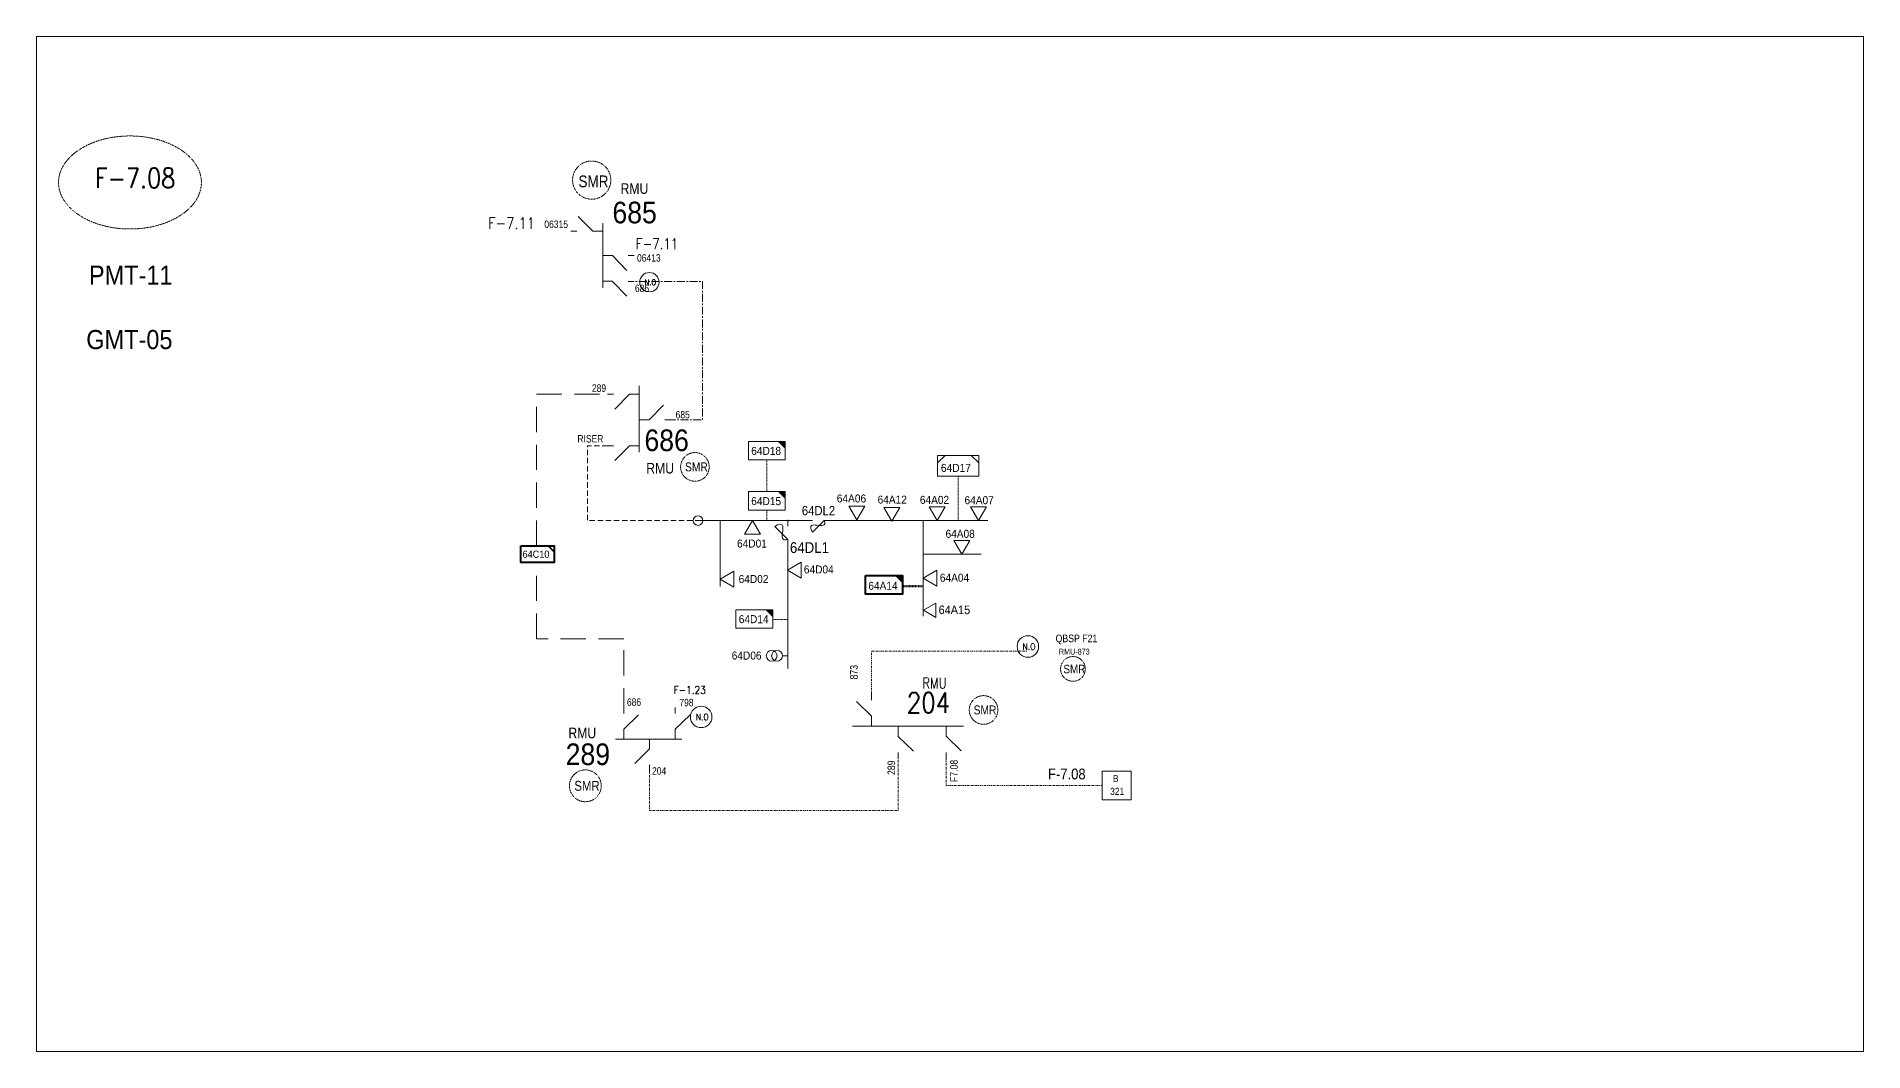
# Model space of a CAD drawing. Header units: metres. Extents: x 65984 to 144644, y -19036 to 23726.
# Drawn here: x 99724 to 100569, y 9234 to 9704 of the extents above; entities that cross this region are included whole.
import ezdxf
from ezdxf.enums import TextEntityAlignment as Align

# ---------------------------------------------------------------- set-up
doc = ezdxf.new("R2010")
doc.units = ezdxf.units.M
doc.header["$MEASUREMENT"] = 0
for name, pattern in [('( Center )', [2, 1.25, -0.25, 0.25, -0.25]), ('( Hidden )', [0.375, 0.25, -0.125]), ('DGN Style 3', [0.013877, 0, -0.013877]), ('DGN Style 7', [2, 0.9, -0.4, 0.3, -0.4]), ('HIDDEN2', [2381.25, 1587.5, -793.75])]:
    doc.linetypes.add(name, pattern=pattern)
doc.layers.get('0').update_dxf_attribs({"color": 95, "lineweight": 40})
for name, color, linetype, lineweight in [('d_eos', 111, 'Continuous', 40), ('d_eos no', 121, 'Continuous', 40), ('d_fco', 5, 'Continuous', 40), ('d_fco text', 95, 'Continuous', 40), ('d_oh branch', 94, 'Continuous', 40), ('d_switch', 95, 'Continuous', 40), ('d_tf', 1, 'Continuous', 40), ('d_tf no', 6, 'Continuous', 40), ('d_tf_200', 1, 'Continuous', 40), ('d_ug cable', 95, 'Continuous', 40), ('d_ug main line', 95, 'Continuous', 40), ('d_unit sub', 7, 'Continuous', 40), ('fedr no', 95, 'Continuous', 40), ('GRID STATION  04', 7, 'Continuous', 40), ('Level 37', 7, 'Continuous', 0), ('O H MAIN FEEDER', 4, 'Continuous', 100), ('SW N O', 114, 'Continuous', 30)]:
    doc.layers.add(name, color=color, linetype=linetype, lineweight=lineweight)
doc.styles.add('NASKHF', font='naskhf.shx', dxfattribs={"height": 8})
doc.styles.add('Style-Arial', font='arial.ttf')
doc.styles.add('Style-ENGINEERING', font='ENGINEERING.shx')
doc.styles.add('Style-msdefault', font='msdefault.shx')
doc.styles.add('Style-STANDARD', font='STANDARD.shx')

# ---------------------------------------------------------------- blocks, each defined once
blk = doc.blocks.new('*U1160')
at = {"layer": 'd_eos', "color": 2, "linetype": 'Continuous', "lineweight": 13, "ltscale": 0.638341}
for p, q in [((0, -13.64), (0, 17.59)), ((-12.1, 13.71), (-14.92, 13.71)), ((-4.65, 13.71), (-11.45, 6.71)), ((0, 13.71), (-4.65, 13.71)), ((0, 1.57), (4.65, 1.57)), ((4.65, 1.57), (11.44, 8.57)), ((12.09, 1.57), (14.91, 1.57)), ((-12.1, -10.57), (-14.92, -10.57)), ((-4.65, -10.58), (-11.45, -17.58)), ((0, -10.58), (-4.65, -10.58))]:
    blk.add_line(p, q, dxfattribs=at)
blk = doc.blocks.new('*U1266')
at = {"layer": 'SW N O', "color": 3, "lineweight": 13}
blk.add_circle((0, 0), 16.8, dxfattribs=at)
at = {"layer": 'SW N O', "color": 3, "lineweight": 13, "style": 'Style-STANDARD'}
blk.add_text('N.O', height=9.6, dxfattribs=at).set_placement((1.7, -0.2), align=Align.MIDDLE_CENTER)
blk = doc.blocks.new('TF_8')
at = {"color": 0, "linetype": 'ByBlock', "lineweight": -2}
blk.add_line((6.3, 4.95), (9.9, 1.35), dxfattribs=at)
blk.add_3dface([(-10.1, 4.95), (9.9, 4.95), (9.9, -5.05), (-10.1, -5.05)], dxfattribs=at)
blk = doc.blocks.new('exist.us-1000kva')
at = {"color": 0, "linetype": 'ByBlock', "lineweight": -2, "flags": 128}
blk.add_lwpolyline([(40, 12.9), (32.8, 20), (40, 20)], close=True, dxfattribs=at)
at = {"color": 0, "linetype": 'ByBlock', "lineweight": -2, "extrusion": (0, 0, -1)}
blk.add_solid([(-40, 12.9), (-32.8, 20), (-40, 20)], dxfattribs=at)
at = {"color": 0, "linetype": 'ByBlock', "lineweight": -2, "xscale": 2, "yscale": 2}
blk.add_blockref('TF_8', (20.2, 10.1), dxfattribs=at)
blk = doc.blocks.new('*U1267')
at = {"layer": 'd_fco', "color": 200, "linetype": 'Continuous', "lineweight": 13}
blk.add_line((-4.6, 4.2), (-10.1, 4.2), dxfattribs=at)
at = {"layer": 'd_fco', "color": 200, "linetype": 'Continuous', "lineweight": 13, "flags": 128}
blk.add_lwpolyline([(13, 4.2), (7.1, 4.2), (-4.4, -7.3)], dxfattribs=at)
at = {"layer": 'd_fco', "color": 200, "linetype": 'Continuous', "lineweight": 13}
blk.add_open_spline([(-4.4, -7.3), (-13, 7.7), (11.6, -7.7), (7.1, 4.2)], degree=3, dxfattribs=at)
blk = doc.blocks.new('TFU_131')
at = {"layer": 'd_tf_200', "color": 200, "linetype": 'Continuous', "lineweight": 13}
blk.add_line((0, 10), (0, 0), dxfattribs=at)
at = {"layer": 'd_tf_200', "color": 200, "linetype": 'Continuous', "lineweight": 13, "extrusion": (0, 0, -1)}
for centre in [(0, 30), (0, 20)]:
    blk.add_circle(centre, 10, dxfattribs=at)
blk = doc.blocks.new('TRA1_1206')
at = {"layer": 'd_tf', "color": 200, "linetype": 'Continuous', "lineweight": 13, "ltscale": 0.00033988, "flags": 128}
blk.add_lwpolyline([(10, -17), (0, 0), (-10, -17)], close=True, dxfattribs=at)
blk = doc.blocks.new('TRA1_1205')
at = {"layer": 'd_tf', "color": 200, "linetype": 'Continuous', "lineweight": 13, "ltscale": 0.00033988, "xscale": 1.000046566207833, "yscale": 1.000046566207833, "zscale": 1.000046566207833, "rotation": 180}
blk.add_blockref('TRA1_1206', (0, 0), dxfattribs=at)
blk = doc.blocks.new('*U3076')
at = {"layer": 'd_unit sub', "color": 200, "linetype": 'Continuous', "lineweight": 13, "flags": 128}
for points in [[(-9.48, 1.38), (-6.07, 4.73), (-9.48, 4.73)], [(9.49, 1.32), (6.02, 4.73), (9.5, 4.73)]]:
    blk.add_lwpolyline(points, close=True, dxfattribs=at)
at = {"layer": 'd_unit sub', "color": 200, "linetype": 'Continuous', "lineweight": 13, "xscale": 0.94866334575076, "yscale": 0.94866334575076, "zscale": 0.4267622666565712, "rotation": 359.9999999999999}
blk.add_blockref('TF_8', (0.1, 0.04), dxfattribs=at)
blk = doc.blocks.new('TRA1_1517')
at = {"layer": 'd_tf', "color": 200, "linetype": 'Continuous', "lineweight": 13, "ltscale": 0.000305892, "flags": 128}
blk.add_lwpolyline([(10, -17), (0, 0), (-10, -17)], close=True, dxfattribs=at)
blk = doc.blocks.new('TRA1_1516')
at = {"layer": 'd_tf', "color": 200, "linetype": 'Continuous', "lineweight": 13, "ltscale": 0.000305892, "xscale": 1.000046566207833, "yscale": 1.000046566207833, "zscale": 1.000046566207833, "rotation": 180}
blk.add_blockref('TRA1_1517', (0, 0), dxfattribs=at)
blk = doc.blocks.new('*U1012')
at = {"layer": 'd_fco', "color": 7, "linetype": 'Continuous', "lineweight": 13}
blk.add_line((-4.6, 4.2), (-10.1, 4.2), dxfattribs=at)
at = {"layer": 'd_fco', "color": 7, "linetype": 'Continuous', "lineweight": 13, "flags": 128}
blk.add_lwpolyline([(13, 4.2), (7.1, 4.2), (-4.4, -7.3)], dxfattribs=at)
at = {"layer": 'd_fco', "color": 7, "linetype": 'Continuous', "lineweight": 13}
blk.add_open_spline([(-4.4, -7.3), (-13, 7.7), (11.6, -7.7), (7.1, 4.2)], degree=3, dxfattribs=at)

msp = doc.modelspace()

# ---------------------------------------------------------------- linework, layer by layer
at = {"layer": 'd_eos', "color": 2, "linetype": 'Continuous', "lineweight": 13, "ltscale": 0.625574}
for p, q in [((99981.1, 9613.54), (99974.44, 9620.4)), ((99973.8, 9613.54), (99971.03, 9613.54)), ((99985.65, 9613.54), (99981.1, 9613.54)), ((99985.82, 9617.33), (99985.81, 9587.43)), ((99985.67, 9602.32), (99990.23, 9602.32)), ((99990.23, 9602.32), (99996.89, 9595.46)), ((99997.53, 9602.32), (100000.29, 9602.32)), ((99985.67, 9590.41), (99990.23, 9590.41)), ((99990.23, 9590.4), (99996.89, 9583.54)), ((99997.53, 9590.4), (100000.29, 9590.4)), ((99990.73, 9538.24), (99987.97, 9538.24)), ((99998.03, 9538.24), (99991.37, 9531.38)), ((100002.59, 9538.24), (99998.03, 9538.24)), ((100002.58, 9511.44), (100002.59, 9542.04)), ((100007.14, 9526.34), (100013.8, 9533.2)), ((100002.58, 9526.34), (100007.14, 9526.34)), ((100014.44, 9526.34), (100017.2, 9526.34)), ((99990.73, 9514.44), (99987.97, 9514.44)), ((99998.03, 9514.44), (99991.37, 9507.58)), ((100002.59, 9514.44), (99998.03, 9514.44))]:
    msp.add_line(p, q, dxfattribs=at)
at = {"layer": 'd_eos', "color": 2, "linetype": 'Continuous', "lineweight": 13, "ltscale": 0.638341}
for p, q in [((100109.97, 9389.45), (100102.97, 9396.25)), ((100109.97, 9396.9), (100109.97, 9399.72)), ((100152.57, 9384.8), (100101.25, 9384.8)), ((100109.97, 9384.8), (100109.97, 9389.45)), ((100122.34, 9384.72), (100122.34, 9380.07)), ((100144.48, 9384.8), (100144.48, 9380.15)), ((100122.34, 9380.07), (100129.34, 9373.28)), ((100144.48, 9380.15), (100151.49, 9373.36)), ((100122.34, 9372.63), (100122.34, 9369.81)), ((100144.48, 9372.71), (100144.48, 9369.88))]:
    msp.add_line(p, q, dxfattribs=at)
at = {"layer": 'd_oh branch', "color": 200, "linetype": 'Continuous', "lineweight": 13}
for p, q in [((100081.48, 9479.88), (100029.81, 9479.88)), ((100040.01, 9479.88), (100040.01, 9449.45)), ((100163.7, 9479.88), (100090.95, 9479.85)), ((100133.91, 9479.86), (100133.85, 9435.72)), ((100071.32, 9471.18), (100071.32, 9411.47)), ((100160.73, 9464.33), (100133.85, 9464.33))]:
    msp.add_line(p, q, dxfattribs=at)
at = {"layer": 'd_ug cable', "color": 200, "linetype": 'DGN Style 3', "lineweight": 13}
for p, q in [((100061.6, 9493.21), (100061.6, 9507.88)), ((100150.05, 9500.42), (100150.05, 9479.88)), ((100061.6, 9479.85), (100061.6, 9484.67))]:
    msp.add_line(p, q, dxfattribs=at)
at = {"layer": 'd_ug cable', "color": 202, "linetype": 'DGN Style 3', "lineweight": 100}
msp.add_line((100133.87, 9449.57), (100124.34, 9449.55), dxfattribs=at)
at = {"layer": 'd_ug cable', "color": 200, "linetype": '( Hidden )', "lineweight": 13, "ltscale": 10, "flags": 128}
msp.add_lwpolyline([(99987.97, 9514.44), (99978.61, 9514.44), (99978.61, 9479.84), (100029.76, 9479.84)], dxfattribs=at)
at = {"layer": 'd_ug cable', "color": 200, "linetype": 'DGN Style 3', "lineweight": 13, "flags": 128}
msp.add_lwpolyline([(100071.32, 9434.19), (100064.37, 9434.19)], dxfattribs=at)
at = {"layer": 'd_ug cable', "color": 2, "linetype": 'DGN Style 3', "lineweight": 13}
for centre, radius in [((99980.63, 9637.19), 8.83), ((100028.35, 9504.64), 6.62), ((100203.1, 9411.3), 5.72), ((100161.77, 9392.32), 6.62), ((99977.69, 9357.26), 7.36)]:
    msp.add_circle(centre, radius, dxfattribs=at)
at = {"layer": 'd_ug main line', "color": 200, "linetype": '( Center )', "lineweight": 13, "ltscale": 2.94, "flags": 128}
msp.add_lwpolyline([(100015.82, 9526.34), (100031.82, 9526.34), (100031.82, 9590.4), (100000.29, 9590.4)], dxfattribs=at)
at = {"layer": 'd_ug main line', "color": 200, "linetype": 'HIDDEN2', "lineweight": 13, "ltscale": 0.00735}
for points in [[(99955.12, 9468.23), (99955.12, 9538.24), (99989.12, 9538.24)], [(99995.45, 9390.77), (99995.45, 9425.21), (99955.12, 9425.21), (99955.12, 9460.55)]]:
    msp.add_lwpolyline(points, dxfattribs=at)
at = {"layer": 'd_ug main line', "color": 200, "linetype": 'DGN Style 7', "lineweight": 13, "flags": 128}
for points in [[(100109.97, 9399.72), (100109.97, 9419.56), (100182.1, 9419.56)], [(100007.34, 9364.18), (100007.34, 9345.78), (100122.34, 9345.78), (100122.34, 9369.84)], [(100144.48, 9369.88), (100144.48, 9357.4), (100216.61, 9357.4)]]:
    msp.add_lwpolyline(points, dxfattribs=at)
at = {"layer": 'fedr no', "color": 82, "linetype": 'DGN Style 3', "lineweight": 13, "true_color": 0x1dc70e}
msp.add_ellipse((99767.18, 9636.1), major_axis=(33.02, 0), ratio=0.651175, dxfattribs=at)
at = {"layer": 'GRID STATION  04', "color": 251, "linetype": 'Continuous', "lineweight": 13, "ltscale": 0.482743, "flags": 128}
msp.add_lwpolyline([(100229.99, 9350.71), (100229.99, 9364.09), (100216.61, 9364.09), (100216.61, 9350.71)], close=True, dxfattribs=at)
at = {"layer": 'O H MAIN FEEDER', "color": 140, "linetype": 'Continuous', "lineweight": 13, "flags": 128}
msp.add_lwpolyline([(99723.99, 9703.54), (100568.54, 9703.54), (100568.54, 9234.5), (99723.99, 9234.5)], close=True, dxfattribs=at)
at = {"layer": 'O H MAIN FEEDER', "color": 200, "lineweight": 13, "ltscale": 0.488306}
msp.add_circle((100029.76, 9479.84), 2.21, dxfattribs=at)

# ---------------------------------------------------------------- block references
at = {"layer": 'd_eos', "color": 2, "linetype": 'Continuous', "lineweight": 13, "ltscale": 0.625574, "extrusion": (0, 0, -1), "xscale": 0.98, "yscale": 0.98, "zscale": 0.98, "rotation": 270}
msp.add_blockref('*U1160', (-100008.89, 9378.84), dxfattribs=at)
at = {"layer": 'd_fco', "color": 200, "linetype": 'Continuous', "lineweight": 13, "xscale": 0.5224835129506701, "yscale": 0.5224835129506701, "zscale": 0.5224835129506701, "rotation": 270.0000000006}
msp.add_blockref('*U1267', (100069.12, 9474.88), dxfattribs=at)
at = {"layer": 'd_fco', "color": 7, "linetype": 'Continuous', "lineweight": 13, "xscale": 0.4702351616556031, "yscale": 0.4702351616556031, "zscale": 0.4702351616556031, "rotation": 6.000395138798335e-10}
msp.add_blockref('*U1012', (100084.81, 9477.9), dxfattribs=at)
at = {"layer": 'd_tf', "color": 200, "linetype": 'Continuous', "lineweight": 13, "ltscale": 0.00033988, "xscale": 0.37, "yscale": 0.37, "zscale": 0.37}
for p, rotation in [((100103.12, 9480.17), 359.9999999999999), ((100119.31, 9479.58), 359.9999999999999), ((100140.39, 9479.88), 359.9999999999999), ((100159.39, 9479.88), 359.9999999999999), ((100151.79, 9464.34), 359.9999999999999), ((100071.2, 9456.93), 269.9999999999999), ((100039.99, 9452.74), 269.9999999999999), ((100133.86, 9453.24), 269.9999999999999)]:
    msp.add_blockref('TRA1_1205', p, dxfattribs=dict(at, rotation=rotation))
at = {"layer": 'd_tf', "color": 200, "linetype": 'Continuous', "lineweight": 13, "ltscale": 0.00033988, "extrusion": (0, 0, -1), "xscale": 0.37, "yscale": 0.37, "zscale": 0.37, "rotation": 180}
msp.add_blockref('TRA1_1205', (-100055.03, 9479.87), dxfattribs=at)
at = {"layer": 'd_tf', "color": 200, "linetype": 'Continuous', "lineweight": 13, "ltscale": 0.000305892, "xscale": 0.333, "yscale": 0.333, "zscale": 0.333, "rotation": 269.9999999999999}
msp.add_blockref('TRA1_1516', (100134.05, 9438.4), dxfattribs=at)
at = {"layer": 'd_tf_200', "color": 200, "linetype": 'Continuous', "lineweight": 13, "extrusion": (0, 0, -1), "xscale": 0.25, "yscale": 0.25, "zscale": 0.25, "rotation": 269.9999999999997}
msp.add_blockref('TFU_131', (-100071.32, 9417.34), dxfattribs=at)
at = {"layer": 'd_unit sub', "color": 200, "linetype": 'Continuous', "lineweight": 13, "xscale": 0.4267622666565712, "yscale": 0.4267622666565712, "zscale": 0.4267622666565712, "rotation": 359.9999999999999}
for p in [(100053.06, 9507.88), (100053.06, 9484.67), (100047.3, 9430.12)]:
    msp.add_blockref('exist.us-1000kva', p, dxfattribs=at)
at = {"layer": 'd_unit sub', "color": 200, "linetype": 'Continuous', "lineweight": 13}
msp.add_blockref('*U3076', (100150.04, 9505.18), dxfattribs=at)
at = {"layer": 'd_unit sub', "color": 6, "linetype": 'Continuous', "lineweight": 40, "xscale": 0.7713854824248944, "yscale": 0.7713854824248944, "zscale": 0.3111096923926405, "rotation": 359.9999999999999}
msp.add_blockref('TF_8', (99955.71, 9464.41), dxfattribs=at)
at = {"layer": 'd_unit sub', "color": 202, "linetype": 'Continuous', "lineweight": 40, "xscale": 0.4267622666565712, "yscale": 0.4267622666565712, "zscale": 0.4267622666565712, "rotation": 359.9999999999999}
msp.add_blockref('exist.us-1000kva', (100107.27, 9445.88), dxfattribs=at)
at = {"layer": 'SW N O', "color": 3, "lineweight": 13}
for p, xscale, yscale, zscale in [((100007.29, 9590.02), 0.265562517187993, 0.265562517187993, 0.265562517187993), ((100182.26, 9421.65), 0.2950694635422144, 0.2950694635422144, 0.2950694635422144), ((100031.23, 9389.1), 0.2950694635422144, 0.2950694635422144, 0.2950694635422144)]:
    msp.add_blockref('*U1266', p, dxfattribs=dict(at, xscale=xscale, yscale=yscale, zscale=zscale))

# ---------------------------------------------------------------- texts
at = {"layer": 'd_eos no', "color": 2, "linetype": 'Continuous', "lineweight": 13, "style": 'Style-Arial', "width": 0.88}
for s, p in [('685', (99990.22, 9627.21)), ('289', (99968.61, 9376.84))]:
    msp.add_text(s, height=10, dxfattribs=at).set_placement(p, align=Align.TOP_LEFT)
at = {"layer": 'd_eos no', "color": 7, "linetype": 'Continuous', "lineweight": 13, "style": 'Style-Arial', "width": 0.88}
for s, p in [('PMT-11', (99748.21, 9597.71)), ('GMT-05', (99746.97, 9567.93))]:
    msp.add_text(s, height=8.843, dxfattribs=at).set_placement(p, align=Align.TOP_LEFT)
at = {"layer": 'd_eos no', "color": 2, "linetype": 'Continuous', "lineweight": 13, "style": 'Style-Arial', "width": 0.88}
msp.add_text('686', height=10, dxfattribs=at).set_placement((100025.53, 9511.95), align=Align.RIGHT)
at = {"layer": 'd_fco text', "color": 7, "linetype": 'Continuous', "lineweight": 13, "style": 'Style-msdefault', "width": 0.916667}
msp.add_text('64DL2', height=4.262, dxfattribs=at).set_placement((100077.77, 9486.58), align=Align.TOP_LEFT)
at = {"layer": 'd_fco text', "color": 200, "linetype": 'Continuous', "lineweight": 13, "style": 'Style-msdefault', "width": 0.916667}
msp.add_text('64DL1', height=4.998, dxfattribs=at).set_placement((100072.25, 9469.85), align=Align.TOP_LEFT)
at = {"layer": 'd_switch', "color": 1, "linetype": 'Continuous', "lineweight": 30, "ltscale": 1.862093, "style": 'Style-ENGINEERING', "width": 0.857143}
msp.add_text('SMR', height=5.443, rotation=0.00263, dxfattribs=at).set_placement((99974.52, 9639.34), align=Align.TOP_LEFT)
at = {"layer": 'd_switch', "color": 7, "linetype": 'Continuous', "lineweight": 13, "style": 'Style-ENGINEERING', "width": 0.857143}
for s, p in [('06315', (99958.73, 9618.5)), ('06413', (100001.58, 9602.95)), ('686', (100000.6, 9588.9)), ('686', (99996.91, 9397.67)), ('798', (100021.16, 9397.45)), ('204', (100008.53, 9365.85))]:
    msp.add_text(s, height=3.43, dxfattribs=at).set_placement(p, align=Align.TOP_LEFT)
at = {"layer": 'd_switch', "color": 2, "linetype": 'Continuous', "lineweight": 13, "style": 'Style-ENGINEERING', "width": 0.857143}
for s, p in [('289', (99987.28, 9539.35)), ('685', (100025.97, 9527.06))]:
    msp.add_text(s, height=3.43, dxfattribs=at).set_placement(p, align=Align.RIGHT)
msp.add_text('RISER', height=3.43, rotation=359.99248, dxfattribs=at).set_placement((99974.03, 9515.93))
at = {"layer": 'd_switch', "color": 1, "linetype": 'Continuous', "lineweight": 30, "ltscale": 1.453143, "style": 'Style-ENGINEERING', "width": 0.857143}
for p in [(100023.79, 9506.71), (100157.2, 9394.38)]:
    msp.add_text('SMR', height=4.123, rotation=0.00263, dxfattribs=at).set_placement(p, align=Align.TOP_LEFT)
at = {"layer": 'd_switch', "color": 1, "linetype": 'Continuous', "lineweight": 30, "ltscale": 1.470839, "style": 'Style-ENGINEERING', "width": 0.857143}
msp.add_text('SMR', height=3.969, rotation=0.00263, dxfattribs=at).set_placement((100198.69, 9413.22), align=Align.TOP_LEFT)
at = {"layer": 'd_switch', "color": 1, "linetype": 'Continuous', "lineweight": 30, "ltscale": 1.614603, "style": 'Style-ENGINEERING', "width": 0.857143}
msp.add_text('SMR', height=4.581, rotation=0.00263, dxfattribs=at).set_placement((99972.62, 9359.55), align=Align.TOP_LEFT)
at = {"layer": 'd_switch', "color": 2, "linetype": 'Continuous', "lineweight": 13, "style": 'Style-msdefault', "width": 0.9}
msp.add_text('F-7.08', height=5, dxfattribs=at).set_placement((100191.57, 9360.22))
at = {"layer": 'd_switch', "color": 55, "linetype": 'Continuous', "lineweight": 13, "insert": (100214.37, 9422.65), "char_height": 3.5256, "attachment_point": 9, "style": 'NASKHF'}
msp.add_mtext('\\Fmsdefault;\\H1x;\\W0.857143;QBSP F21', dxfattribs=at)
at = {"layer": 'd_switch', "color": 2, "linetype": 'Continuous', "lineweight": 13, "insert": (100210.83, 9417.9), "char_height": 2.6732, "attachment_point": 9, "style": 'NASKHF'}
msp.add_mtext('\\Fmsdefault;\\H1x;\\W0.857143;RMU-873\\P', dxfattribs=at)
at = {"layer": 'd_tf no', "color": 200, "linetype": 'Continuous', "lineweight": 13, "style": 'Style-msdefault'}
for s, height, width, p in [('64D18', 3.7, 0.945946, (100054.38, 9513.9)), ('64D17', 3.7, 0.953514, (100142.06, 9506.04)), ('64D15', 3.7, 0.945946, (100054.38, 9490.69)), ('64A06', 3.7, 0.945946, (100093.94, 9491.91)), ('64A12', 3.7, 0.945946, (100112.8, 9491.38)), ('64A02', 3.7, 0.945946, (100132.34, 9491.27)), ('64A07', 3.7, 0.945946, (100152.98, 9491.11)), ('64D01', 3.7, 0.945946, (100047.82, 9471.08)), ('64A08', 3.7, 0.945946, (100144.2, 9475.57)), ('64C10', 3.33, 0.945946, (99948.65, 9465.96)), ('64D04', 3.7, 0.945946, (100078.72, 9459.11)), ('64D02', 3.7, 0.945946, (100048.55, 9454.69)), ('64A04', 3.7, 0.945946, (100141.58, 9455.3)), ('64D14', 3.7, 0.945946, (100048.62, 9436.13)), ('64A15', 3.99, 0.945946, (100140.99, 9440.59))]:
    msp.add_text(s, height=height, dxfattribs=dict(at, width=width)).set_placement(p, align=Align.TOP_LEFT)
at = {"layer": 'd_tf no', "color": 202, "linetype": 'Continuous', "lineweight": 40, "style": 'Style-msdefault', "width": 0.945946}
msp.add_text('64A14', height=3.7, dxfattribs=at).set_placement((100108.51, 9451.56), align=Align.TOP_LEFT)
at = {"layer": 'd_tf no', "color": 200, "linetype": 'Continuous', "lineweight": 13, "style": 'Style-msdefault', "width": 0.945946}
msp.add_text('64D06', height=3.7, dxfattribs=at).set_placement((100059.13, 9419.31), align=Align.TOP_RIGHT)
at = {"layer": 'fedr no', "color": 6, "linetype": 'Continuous', "lineweight": 13, "style": 'Style-STANDARD', "width": 0.909091}
msp.add_text('F-7.08', height=9.19, dxfattribs=at).set_placement((99769.54, 9638.18), align=Align.MIDDLE_CENTER)
at = {"layer": 'fedr no', "color": 55, "linetype": 'Continuous', "lineweight": 13, "style": 'Style-STANDARD', "width": 0.909091}
for s, height, p in [('F-7.11', 5.361, (99943.55, 9617.3)), ('F-7.11', 4.825, (100010.8, 9607.74)), ('F-1.23', 3.669, (100025.95, 9401.54))]:
    msp.add_text(s, height=height, dxfattribs=at).set_placement(p, align=Align.MIDDLE_CENTER)
at = {"layer": 'GRID STATION  04', "color": 251, "linetype": 'Continuous', "lineweight": 13, "style": 'Style-msdefault', "width": 0.888889}
for s, height, p in [('B', 3.28, (100224.19, 9362.26)), ('321', 3.278, (100226.8, 9356.33))]:
    msp.add_text(s, height=height, dxfattribs=at).set_placement(p, align=Align.TOP_RIGHT)
at = {"layer": 'Level 37', "color": 2, "linetype": 'Continuous', "lineweight": 13, "style": 'Style-msdefault', "width": 0.86}
for p in [(99993.97, 9635.73), (99969.86, 9384.14)]:
    msp.add_text('RMU', height=4.9, dxfattribs=at).set_placement(p, align=Align.TOP_LEFT)
msp.add_text('RMU', height=4.9, dxfattribs=at).set_placement((100018.69, 9501.59), align=Align.RIGHT)
at = {"layer": 'Level 37', "color": 7, "linetype": 'Continuous', "lineweight": 13, "style": 'Style-msdefault', "width": 0.857143}
for s, p in [('873', (100103.59, 9406.42)), ('289', (100120.88, 9362.25)), ('F7.08', (100149.85, 9359.01))]:
    msp.add_text(s, height=3.5, rotation=90, dxfattribs=at).set_placement(p)
at = {"layer": 'Level 37', "color": 2, "linetype": 'Continuous', "lineweight": 13, "style": 'Style-STANDARD'}
for s, height, width, p in [('204', 9.389, 0.909091, (100136.3, 9395.65)), ('RMU', 4.993, 0.854701, (100139.09, 9404.73))]:
    msp.add_text(s, height=height, dxfattribs=dict(at, width=width)).set_placement(p, align=Align.MIDDLE_CENTER)

doc.saveas('drawing.dxf')
